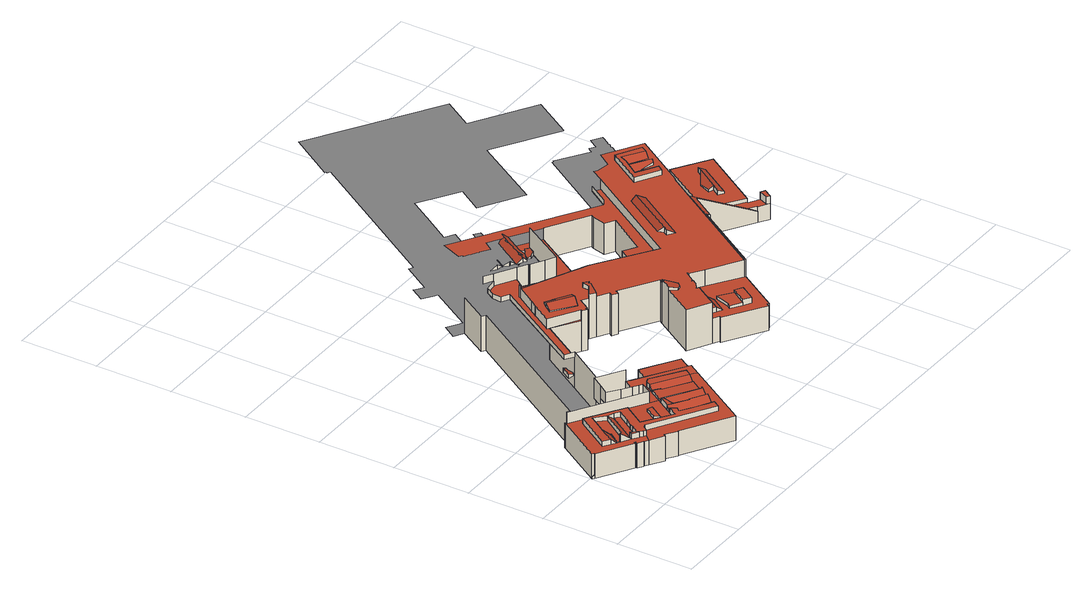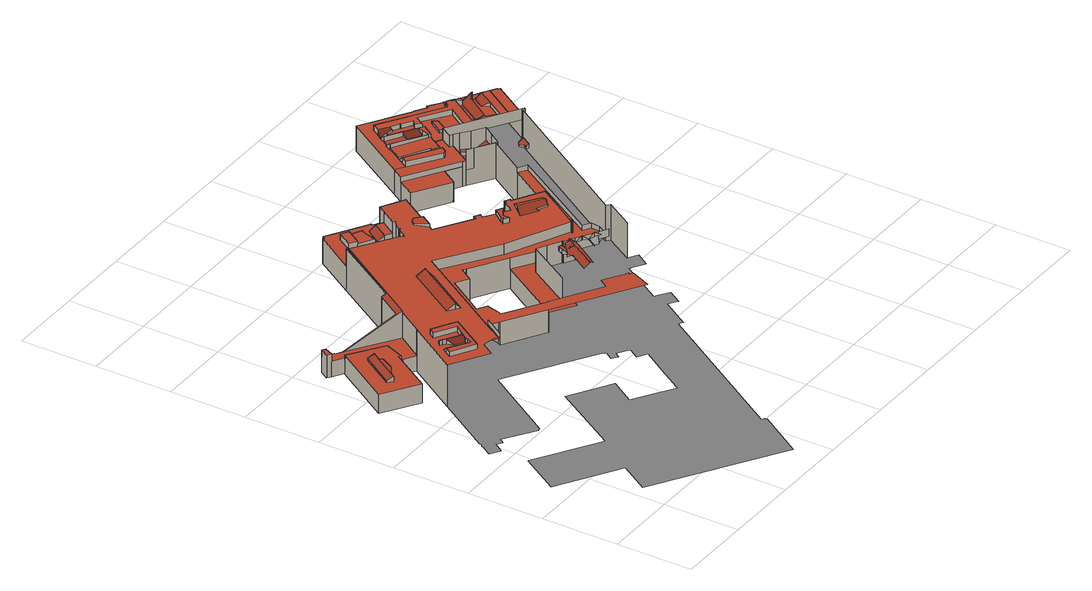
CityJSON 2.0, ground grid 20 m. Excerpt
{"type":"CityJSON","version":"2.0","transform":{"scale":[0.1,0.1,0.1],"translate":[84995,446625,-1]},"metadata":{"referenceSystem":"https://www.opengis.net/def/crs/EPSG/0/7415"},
"CityObjects":{
"building1":{"type":"Building","attributes":{"b3_bag_bag_overlap":0,"b3_dak_type":"slanted","b3_extrusie":0,"b3_h_dak_50p":8.03,"b3_h_dak_70p":9.38,"b3_h_dak_max":13.8,"b3_h_dak_min":2.58,"b3_h_maaiveld":-0.438,"b3_is_glas_dak":false,"b3_kas_warenhuis":false,"b3_mutatie_AHN3_AHN4":false,"b3_mutatie_AHN4_AHN5":false,"b3_n_vlakken":297,"b3_opp_buitenmuur":9043.54,"b3_opp_dak_plat":7492.33,"b3_opp_dak_schuin":1228.19,"b3_opp_grond":7164.59,"b3_opp_scheidingsmuur":14.23,"b3_rmse_lod12":2.58,"b3_rmse_lod13":1.39,"b3_rmse_lod22":0.704,"b3_succes":true,"b3_t_run":11580,"b3_val3dity_lod12":"[]","b3_val3dity_lod13":"[]","b3_val3dity_lod22":"[102]","b3_volume_lod12":66311.2,"b3_volume_lod13":62783.71,"b3_volume_lod22":58242.16,"geconstateerd":false,"oorspronkelijkbouwjaar":1928,"rf_force_lod11":false,"status":"Pand in gebruik"},"children":["building1-1"]},
"building1-1":{"type":"BuildingPart","parents":["building1"],"geometry":[{"type":"MultiSurface","lod":"2.2","boundaries":[[[0,1,2,3]],[[3,2,4,5]],[[6,0,3,5]],[[7,0,6,8]],[[8,6,5,9]],[[9,5,4,10,11]],[[12,13,1,0,7]],[[14,15,16,17]],[[17,16,18]],[[19,18,20,21]],[[21,20,22,23]],[[24,23,22,25,26]],[[11,10,27,28]],[[26,25,29]],[[30,31,23,24]],[[17,18,32,33,34]],[[35,36,37,38]],[[39,32,18,19]],[[28,27,36,35]],[[38,37,40,41]],[[42,43,15,14]],[[41,40,44,45]],[[45,44,46,47]],[[48,34,33]],[[47,46,49,50,51]],[[32,39,33]],[[52,53,54,29,55]],[[19,21,23,31,56,57,48,33,39]],[[55,29,58,59]],[[60,61,53,52]],[[59,58,62,63]],[[51,50,64,65]],[[63,62,66,67]],[[50,49,68,69]],[[34,48,57,70]],[[67,66,65,71]],[[72,73,61,60]],[[20,18,16,15,43,74,75,76,77,78,79,80,81,82,83,84,12,7,8,9,11,28,35,38,41,45,47,51,65,66,62,58,29,25,22],[85,86,87,88]],[[84,89,13,12]],[[30,24,26,29,54,90,91,92]],[[83,93,89,84]],[[94,83,82,95]],[[71,65,64,96,97]],[[98,99,93,83,94]],[[92,56,31,30]],[[100,101,73,72]],[[69,68,102,103]],[[104,105,101,100]],[[106,90,54,53]],[[97,96,107,108]],[[109,106,53,61,73,101,105,110]],[[111,110,105,104]],[[70,57,56,92]],[[103,102,112,113]],[[91,114,92]],[[113,112,115,116]],[[117,118,111,104,100,72,60,52,55,59,63,67,71,97,108,119,120,121,122,123,124,125,126,127,128,129,130,42,14,17,34,70,92,114]],[[114,91,90,106,117]],[[118,109,110,111]],[[130,74,43,42]],[[117,106,109,118]],[[129,75,74,130]],[[128,76,75,129]],[[95,82,81,131]],[[132,88,87,133]],[[108,107,134,119]],[[135,85,88,132]],[[116,115,136,137]],[[138,135,132,133]],[[133,87,86,138]],[[127,139,77,76,128]],[[138,86,85,135]],[[125,140,141,126]],[[126,141,142,139,127]],[[124,143,140,125]],[[144,145,78,77,139]],[[146,147,142,141]],[[148,149,150,151]],[[152,153,154,149,148]],[[123,155,143,124]],[[122,156,155,123]],[[157,158,145,144]],[[149,154,159,160,150]],[[161,162,163,146,141,140,143,155,156,164]],[[158,157,165]],[[121,164,156,122]],[[154,153,159]],[[166,167,165]],[[168,169,79,78,145]],[[163,170,147,146]],[[160,171,172,173,150]],[[168,145,158,165,167,174]],[[171,160,159]],[[167,166,175,174]],[[176,177,153,152]],[[178,161,164,121]],[[177,179,171,159,153]],[[151,150,173,180,181]],[[182,183,184,185,186,187,157,144,139,142,147,170]],[[174,188,169,168]],[[80,189,190,81]],[[187,191,192,193,166,165,157]],[[179,194,172,171]],[[193,195,175,166]],[[131,81,190,196,197]],[[198,162,161,178]],[[199,200,201,202]],[[203,80,79,169]],[[204,205,206,134,107,96,64,50,69,103,113,116,137,207,208,209,210,211,212,213,214,215,216,217,218,184]],[[219,220,221,222,177,176]],[[177,222,194,179]],[[223,224,200,199]],[[119,134,206,120]],[[162,182,170,163]],[[186,191,187]],[[225,198,178,121,120,205]],[[191,226,192]],[[221,227,180,173,172,194,222]],[[202,201,228,229]],[[230,193,192]],[[197,196,220,219]],[[225,183,182,162,198]],[[231,232,195,193,230]],[[233,234,223,199,202,229]],[[120,206,205]],[[229,228,235,233]],[[236,237,238,189,80,203]],[[185,239,226,191,186]],[[234,240,224,223]],[[233,235,240,234]],[[226,239,241,231,230,192]],[[204,225,205]],[[183,225,204,184]],[[242,243,188,174]],[[241,244,232,231]],[[174,175,195,232,244,245,246,247,248,242]],[[249,250,99,98]],[[218,239,185,184]],[[251,227,221,220]],[[252,253,238,237]],[[254,255,237,236]],[[181,180,227,251,256]],[[236,203,169,188,243,257,258,259,260,261,254]],[[256,251,262,263,264]],[[239,218,217,244,241]],[[261,265,255,254]],[[266,267,253,252]],[[244,217,216,245]],[[245,216,215,246]],[[246,215,214,258,247]],[[268,269,267,266]],[[248,257,243,242]],[[247,258,257,248]],[[220,196,190,189,238,253,267,269,209,208,207,270,271,272,251]],[[272,273,274,262,251]],[[252,237,255,265,275,211,276]],[[271,277,273,272]],[[264,263,278,279,280]],[[258,214,213,259]],[[260,212,275,265,261]],[[281,268,266,252,276]],[[137,136,282,207]],[[283,284,274,273]],[[259,213,212,260]],[[281,209,269,268]],[[280,279,285,286]],[[275,212,211]],[[210,276,211]],[[270,287,277,271]],[[276,210,209,281]],[[288,289,290,284,283]],[[291,292,293,288,283,273,277,287]],[[293,294,289,288]],[[295,296,290,289]],[[295,289,294,297]],[[292,297,294,293]],[[297,298,296,295]],[[279,278,299,300]],[[207,282,301,287,270]],[[291,302,298,297,292]],[[287,301,302,291]],[[286,285,303,304]],[[305,306,250,249]],[[307,308,309,310]],[[311,312,306,305]],[[300,299,313,314]],[[310,309,315,316]],[[317,318,319,320]],[[321,322,308,307]],[[320,319,323,324]],[[325,326,322,321]],[[327,328,318,317]],[[316,315,314,329]],[[329,314,313,330,331]],[[332,317,320,324]],[[331,330,333,334]],[[334,333,335,336]],[[337,338,328,327]],[[317,332,339,340,337,327]],[[338,337,340]],[[324,323,341,332]],[[336,335,342,343]],[[344,345,326,325]],[[346,347,348,349]],[[304,303,347,346]],[[349,348,350,351]],[[332,341,339]],[[343,342,352,353]],[[354,344,355,356]],[[357,358,345,344,354]],[[356,359,357,354]],[[356,355,360,361,359]],[[359,361,358,357]],[[362,353,352,363,364,365]],[[351,350,366,367]],[[368,369,353,362]],[[370,371,372,373]],[[364,363,374,375]],[[365,364,376,377]],[[375,374,378,379]],[[367,366,380,372]],[[379,378,381,382]],[[383,384,368,362,365,377,385]],[[384,386,369,368]],[[387,388,389,390,391]],[[382,381,392,393]],[[377,376,394,385]],[[383,395,386,384]],[[385,394,395,383]],[[396,397,388,387]],[[373,372,380,398,399]],[[400,401,402]],[[401,400,403]],[[403,400,404]],[[405,406,407,398]],[[390,389,408,409]],[[410,411,360,355]],[[391,390,412,413,414]],[[415,416,404]],[[417,418,416,415]],[[409,408,419,420]],[[421,422,406,405]],[[423,424,417]],[[424,423,425,426]],[[426,425,427]],[[428,429,418,417]],[[399,398,407,430,431]],[[393,392,432,433]],[[413,412,434,435,436]],[[437,396,438,439]],[[440,441,442,443,430,407,406,422]],[[431,430,443,444]],[[444,443,442,445]],[[446,447,448]],[[435,434,449]],[[414,413,450,451]],[[439,438,452,453]],[[454,455,456,397,396,437]],[[447,446,457,458]],[[453,459,454,437,439]],[[422,460,461,440]],[[413,436,462,450]],[[458,457,463,464]],[[465,466,467]],[[453,452,468,459]],[[436,435,462]],[[445,442,441,469]],[[420,419,470,471]],[[464,463,472,473]],[[474,462,435,449,475]],[[459,468,455,454]],[[451,450,476,477,478]],[[440,461,479,441]],[[473,472,480]],[[433,432,456,455]],[[481,482,483,484]],[[485,486,460,422,421]],[[487,488,489,490]],[[478,477,491,492]],[[493,480,494,495]],[[496,497,488,487]],[[498,499,480,493]],[[488,497,489]],[[490,489,497,496]],[[462,500,476,450]],[[484,483,501,502]],[[495,494,503,504]],[[469,441,479,505,506]],[[507,508,448,447,458,487,490,509,510,511,512,513,514,515,516,517,518,465,467]],[[495,504,519,520,498,493]],[[500,462,474]],[[521,522,482,481]],[[300,314,315,309,308,322,326,345,358,361,360,411,523,524,525,526,527,528,529,530,531,532,533,534,535,536,537,538,539,540,541,542,543,544,545,546,547,548,549,550,551,552,553,554,485,421,405,398,380,366,350,348,347,303,285,279]],[[492,491,555,556]],[[555,491,477,476,500,474,475,449,434,412,390,409,420,471,557,558,559,560,561,562,563,564,565],[522,566,567,568,501,483,482]],[[569,521,481,484,502]],[[520,570,571,499,498]],[[556,555,565,572]],[[572,565,564,573]],[[504,503,574,519]],[[575,502,501,568,576]],[[386,395,394,376,364,375,379,382,393,433,455,468,452,438,396,387,391,414,451,478,492,556,572,573,577,578,579,580,581,582,583,584,585,586,587,588,589,590,410,355,344,325,321,307,310,316,329,331,334,336,343,353,369],[339,341,323,319,318,328,338,340],[591,592,593,594,595,596,597],[598,599,600,601,602,603,604,605,606,607,608,609,610,611,612,613,614,615]],[[464,473,480,499,571,616,617,618,619,620,513,512,509,490,496,487,458]],[[519,574,570,520]],[[571,570,616]],[[621,617,616]],[[471,470,622,557]],[[623,569,502,575]],[[573,564,563,577]],[[557,622,624,558]],[[569,566,522,521]],[[576,625,623,575]],[[577,563,562,578]],[[576,568,567,625]],[[554,626,627,486,485]],[[578,562,561,579]],[[625,567,566,569,623]],[[590,523,411,410]],[[506,505,628,629]],[[630,631,632,633,634,635,628,505,479,461,460,486,636]],[[558,624,637,559]],[[553,638,626,554]],[[579,561,560,580]],[[552,639,638,553]],[[486,627,640,636]],[[551,641,639,552]],[[642,643,644,645,646,647,648,649,650,651,652,653,654,655,656,657,658,659,660,661,662,663,664,665,666,667,668,669,670,671,672,673,674,675,676,677,678,679,680,681,682,683,684,685,686,687,688,689,690,691,692,693,694,695,696,697,698,699,700,637,624,622,470,419,408,389,388,397,456,432,392,381,378,374,363,352,342,335,333,330,313,299,278,263,262,274,284,290,296,298,302,301,282,136,115,112,102,68,49,46,44,40,37,36,27,10,4,2,1,13,89,93,99,250,306,312,701,702,703,704,705,706,707,708,709,710,711,712,713,714,715,716,717,718,719,720,721,722,723,724,725,726,727,728,729,730,731,732],[733,734,735,640,627,626,638,639,641,736,737,738,739]],[[740,580,560,559,741]],[[550,736,641,551]],[[742,597,596]],[[743,591,597,742]],[[591,743,592]],[[741,559,637,700,744]],[[549,737,736,550]],[[545,734,733,546]],[[745,581,580,740]],[[742,596,595,746,743]],[[547,739,738,548]],[[548,738,737,549]],[[593,592,743,746]],[[589,524,523,590]],[[546,733,739,547]],[[744,700,699,747]],[[746,594,593]],[[594,746,595]],[[748,749,745,740,741,744,747,750,751]],[[747,699,698,750]],[[752,526,525,753]],[[754,581,745,749]],[[581,754,755,582]],[[756,603,602,757]],[[758,600,599,759]],[[750,698,697,751]],[[760,761,762,763]],[[582,755,764,583]],[[765,604,603,756]],[[766,601,600,758]],[[759,599,767]],[[768,769,761,760]],[[770,686,685,764]],[[757,602,601,766]],[[610,771,767]],[[772,767,773]],[[771,610,609,774]],[[758,759,767,771,774,775,776,777,778,765,756,757,766]],[[769,687,686,770]],[[763,762,779,780]],[[774,609,608,775]],[[781,611,610,767,772,773]],[[782,688,687,769,768]],[[783,784,785,779,762,761,769,770,764,755,754,749,786,787,788,789]],[[598,790,791,792,781,773,767,599]],[[775,608,776]],[[615,790,598]],[[781,612,611]],[[748,786,749]],[[792,613,612,781]],[[786,748,751,787]],[[790,615,614,791]],[[791,614,613,792]],[[777,776,608,607]],[[787,751,697,696,788]],[[785,692,691,779]],[[793,794,795,796]],[[782,768,760,763,780,797,798],[799,800,801,802,803,804,805,795,794]],[[806,783,789,807]],[[808,799,794,793]],[[583,764,685,684,809,584]],[[796,795,805,810]],[[811,800,799,808]],[[788,696,695,789]],[[784,693,692,785]],[[778,605,604,765]],[[812,784,783,806]],[[813,801,800,811]],[[807,814,812,806]],[[606,777,607]],[[807,789,695,694,814]],[[798,689,688,782]],[[814,694,693,784,812]],[[777,606,605,778]],[[811,808,815,813]],[[808,793,796,810,816,817,815]],[[815,802,801,813]],[[810,805,804,816]],[[780,779,691,690,797]],[[817,803,802,815]],[[816,804,803,817]],[[797,690,689,798]]],"semantics":{"surfaces":[{"type":"WallSurface","on_footprint_edge":true},{"type":"RoofSurface","b3_azimut":302.07,"b3_h_dak_50p":0.187,"b3_h_dak_70p":0.187,"b3_h_dak_max":6.21,"b3_h_dak_min":0.187,"b3_hellingshoek":30.37},{"type":"WallSurface","on_footprint_edge":false},{"type":"RoofSurface","b3_azimut":123.05,"b3_h_dak_50p":7.04,"b3_h_dak_70p":7.35,"b3_h_dak_max":7.81,"b3_h_dak_min":6.45,"b3_hellingshoek":37.95},{"type":"RoofSurface","b3_azimut":133.24,"b3_h_dak_50p":6.51,"b3_h_dak_70p":6.56,"b3_h_dak_max":8.34,"b3_h_dak_min":6.42,"b3_hellingshoek":2.16},{"type":"RoofSurface","b3_azimut":333.81,"b3_h_dak_50p":6.23,"b3_h_dak_70p":6.24,"b3_h_dak_max":9.17,"b3_h_dak_min":6.19,"b3_hellingshoek":0.153},{"type":"RoofSurface","b3_azimut":122.48,"b3_h_dak_50p":7.11,"b3_h_dak_70p":7.46,"b3_h_dak_max":8.34,"b3_h_dak_min":6.33,"b3_hellingshoek":37.22},{"type":"RoofSurface","b3_azimut":133.24,"b3_h_dak_50p":6.35,"b3_h_dak_70p":6.41,"b3_h_dak_max":7.61,"b3_h_dak_min":6.29,"b3_hellingshoek":2.16},{"type":"RoofSurface","b3_azimut":326.97,"b3_h_dak_50p":7.61,"b3_h_dak_70p":7.63,"b3_h_dak_max":7.81,"b3_h_dak_min":7.59,"b3_hellingshoek":0.12},{"type":"RoofSurface","b3_azimut":332.69,"b3_h_dak_50p":6.87,"b3_h_dak_70p":6.87,"b3_h_dak_max":6.88,"b3_h_dak_min":6.86,"b3_hellingshoek":0.344},{"type":"RoofSurface","b3_azimut":122.41,"b3_h_dak_50p":5.14,"b3_h_dak_70p":5.61,"b3_h_dak_max":9.16,"b3_h_dak_min":3.7,"b3_hellingshoek":34.74},{"type":"RoofSurface","b3_azimut":122.98,"b3_h_dak_50p":6.45,"b3_h_dak_70p":6.46,"b3_h_dak_max":7.65,"b3_h_dak_min":6.42,"b3_hellingshoek":0.422},{"type":"RoofSurface","b3_azimut":326.95,"b3_h_dak_50p":7.63,"b3_h_dak_70p":7.63,"b3_h_dak_max":7.8,"b3_h_dak_min":7.63,"b3_hellingshoek":0.12},{"type":"RoofSurface","b3_azimut":331.29,"b3_h_dak_50p":4.6,"b3_h_dak_70p":4.66,"b3_h_dak_max":9.17,"b3_h_dak_min":4.42,"b3_hellingshoek":5.05},{"type":"RoofSurface","b3_azimut":212.8,"b3_h_dak_50p":7.14,"b3_h_dak_70p":7.52,"b3_h_dak_max":8.07,"b3_h_dak_min":6.03,"b3_hellingshoek":40.6},{"type":"RoofSurface","b3_azimut":32.45,"b3_h_dak_50p":6.79,"b3_h_dak_70p":7.11,"b3_h_dak_max":7.99,"b3_h_dak_min":6.14,"b3_hellingshoek":50.38},{"type":"RoofSurface","b3_azimut":332.02,"b3_h_dak_50p":6.23,"b3_h_dak_70p":6.26,"b3_h_dak_max":7.86,"b3_h_dak_min":6.11,"b3_hellingshoek":0.618},{"type":"RoofSurface","b3_azimut":31.56,"b3_h_dak_50p":6.7,"b3_h_dak_70p":6.98,"b3_h_dak_max":7.65,"b3_h_dak_min":6.26,"b3_hellingshoek":50.65},{"type":"RoofSurface","b3_azimut":236.2,"b3_h_dak_50p":3.77,"b3_h_dak_70p":3.77,"b3_h_dak_max":9.17,"b3_h_dak_min":3.76,"b3_hellingshoek":0.0969},{"type":"RoofSurface","b3_azimut":122.53,"b3_h_dak_50p":10.03,"b3_h_dak_70p":10.15,"b3_h_dak_max":10.41,"b3_h_dak_min":9.59,"b3_hellingshoek":24.24},{"type":"RoofSurface","b3_azimut":29.83,"b3_h_dak_50p":6.43,"b3_h_dak_70p":6.44,"b3_h_dak_max":8.07,"b3_h_dak_min":6.4,"b3_hellingshoek":2.18},{"type":"RoofSurface","b3_azimut":212.9,"b3_h_dak_50p":7.1,"b3_h_dak_70p":7.41,"b3_h_dak_max":7.9,"b3_h_dak_min":6.14,"b3_hellingshoek":38.6},{"type":"RoofSurface","b3_azimut":173.94,"b3_h_dak_50p":6.75,"b3_h_dak_70p":6.78,"b3_h_dak_max":7.9,"b3_h_dak_min":6.62,"b3_hellingshoek":1.49},{"type":"RoofSurface","b3_azimut":245.64,"b3_h_dak_50p":6.18,"b3_h_dak_70p":6.2,"b3_h_dak_max":9.17,"b3_h_dak_min":6.12,"b3_hellingshoek":0.363},{"type":"RoofSurface","b3_azimut":212.59,"b3_h_dak_50p":7,"b3_h_dak_70p":7.36,"b3_h_dak_max":7.96,"b3_h_dak_min":6.25,"b3_hellingshoek":44},{"type":"RoofSurface","b3_azimut":326.89,"b3_h_dak_50p":7.63,"b3_h_dak_70p":7.64,"b3_h_dak_max":7.96,"b3_h_dak_min":7.62,"b3_hellingshoek":0.12},{"type":"RoofSurface","b3_azimut":290.15,"b3_h_dak_50p":4.91,"b3_h_dak_70p":4.92,"b3_h_dak_max":6.22,"b3_h_dak_min":4.88,"b3_hellingshoek":0.198},{"type":"RoofSurface","b3_azimut":30.1,"b3_h_dak_50p":0.265,"b3_h_dak_70p":0.295,"b3_h_dak_max":0.296,"b3_h_dak_min":0.264,"b3_hellingshoek":13.18},{"type":"RoofSurface","b3_azimut":212.51,"b3_h_dak_50p":11.28,"b3_h_dak_70p":11.52,"b3_h_dak_max":11.88,"b3_h_dak_min":10.64,"b3_hellingshoek":24.79},{"type":"RoofSurface","b3_azimut":32.8,"b3_h_dak_50p":11.09,"b3_h_dak_70p":11.3,"b3_h_dak_max":11.88,"b3_h_dak_min":10.53,"b3_hellingshoek":26.4},{"type":"RoofSurface","b3_azimut":171.62,"b3_h_dak_50p":11.1,"b3_h_dak_70p":11.1,"b3_h_dak_max":11.1,"b3_h_dak_min":11.1,"b3_hellingshoek":0.0917},{"type":"RoofSurface","b3_azimut":182.15,"b3_h_dak_50p":11.66,"b3_h_dak_70p":11.75,"b3_h_dak_max":11.87,"b3_h_dak_min":11.54,"b3_hellingshoek":4.56},{"type":"RoofSurface","b3_azimut":10.62,"b3_h_dak_50p":5.35,"b3_h_dak_70p":5.35,"b3_h_dak_max":11.11,"b3_h_dak_min":5.32,"b3_hellingshoek":0.481},{"type":"RoofSurface","b3_azimut":133.54,"b3_h_dak_50p":11.25,"b3_h_dak_70p":11.34,"b3_h_dak_max":11.46,"b3_h_dak_min":11.04,"b3_hellingshoek":6.91},{"type":"RoofSurface","b3_azimut":326.96,"b3_h_dak_50p":7.65,"b3_h_dak_70p":7.65,"b3_h_dak_max":10.61,"b3_h_dak_min":7.65,"b3_hellingshoek":0.12},{"type":"RoofSurface","b3_azimut":123.87,"b3_h_dak_50p":6.98,"b3_h_dak_70p":7.32,"b3_h_dak_max":7.87,"b3_h_dak_min":6.31,"b3_hellingshoek":38.59},{"type":"RoofSurface","b3_azimut":302.66,"b3_h_dak_50p":11.58,"b3_h_dak_70p":11.58,"b3_h_dak_max":11.89,"b3_h_dak_min":11.58,"b3_hellingshoek":47.83},{"type":"RoofSurface","b3_azimut":302.4,"b3_h_dak_50p":11.62,"b3_h_dak_70p":11.88,"b3_h_dak_max":12.5,"b3_h_dak_min":11.06,"b3_hellingshoek":37.06},{"type":"RoofSurface","b3_azimut":302.06,"b3_h_dak_50p":11.63,"b3_h_dak_70p":11.79,"b3_h_dak_max":12.19,"b3_h_dak_min":11.19,"b3_hellingshoek":30.37},{"type":"RoofSurface","b3_azimut":57.89,"b3_h_dak_50p":7.88,"b3_h_dak_70p":7.89,"b3_h_dak_max":11.13,"b3_h_dak_min":7.86,"b3_hellingshoek":0.0464},{"type":"RoofSurface","b3_azimut":122.98,"b3_h_dak_50p":6.25,"b3_h_dak_70p":6.28,"b3_h_dak_max":10.67,"b3_h_dak_min":6.19,"b3_hellingshoek":0.422},{"type":"RoofSurface","b3_azimut":165.72,"b3_h_dak_50p":7.07,"b3_h_dak_70p":7.11,"b3_h_dak_max":7.67,"b3_h_dak_min":6.93,"b3_hellingshoek":2.5},{"type":"RoofSurface","b3_azimut":273.47,"b3_h_dak_50p":10.66,"b3_h_dak_70p":10.71,"b3_h_dak_max":12.33,"b3_h_dak_min":10.5,"b3_hellingshoek":0.217},{"type":"RoofSurface","b3_azimut":122.63,"b3_h_dak_50p":11.78,"b3_h_dak_70p":12.06,"b3_h_dak_max":12.5,"b3_h_dak_min":10.87,"b3_hellingshoek":35.75},{"type":"RoofSurface","b3_azimut":326.97,"b3_h_dak_50p":7.67,"b3_h_dak_70p":7.67,"b3_h_dak_max":7.67,"b3_h_dak_min":7.66,"b3_hellingshoek":0.12},{"type":"RoofSurface","b3_azimut":290.15,"b3_h_dak_50p":4.93,"b3_h_dak_70p":4.94,"b3_h_dak_max":11.12,"b3_h_dak_min":4.91,"b3_hellingshoek":0.198},{"type":"GroundSurface"},{"type":"RoofSurface","b3_azimut":122.5,"b3_h_dak_50p":11.46,"b3_h_dak_70p":11.76,"b3_h_dak_max":12.26,"b3_h_dak_min":10.67,"b3_hellingshoek":31.41},{"type":"RoofSurface","b3_azimut":302.44,"b3_h_dak_50p":11.25,"b3_h_dak_70p":11.59,"b3_h_dak_max":12.26,"b3_h_dak_min":10.66,"b3_hellingshoek":47.58},{"type":"RoofSurface","b3_azimut":122.65,"b3_h_dak_50p":10.86,"b3_h_dak_70p":10.99,"b3_h_dak_max":11.19,"b3_h_dak_min":2.88,"b3_hellingshoek":26.57},{"type":"RoofSurface","b3_azimut":118.6,"b3_h_dak_50p":12.04,"b3_h_dak_70p":12.04,"b3_h_dak_max":12.33,"b3_h_dak_min":12.03,"b3_hellingshoek":0.13},{"type":"RoofSurface","b3_azimut":33.09,"b3_h_dak_50p":11.19,"b3_h_dak_70p":11.59,"b3_h_dak_max":12.29,"b3_h_dak_min":10.73,"b3_hellingshoek":46.27},{"type":"RoofSurface","b3_azimut":27.63,"b3_h_dak_50p":3.72,"b3_h_dak_70p":3.74,"b3_h_dak_max":10.79,"b3_h_dak_min":3.58,"b3_hellingshoek":1.05},{"type":"RoofSurface","b3_azimut":212.38,"b3_h_dak_50p":11.72,"b3_h_dak_70p":11.99,"b3_h_dak_max":12.32,"b3_h_dak_min":10.86,"b3_hellingshoek":40.94},{"type":"RoofSurface","b3_azimut":212.47,"b3_h_dak_50p":11.61,"b3_h_dak_70p":11.88,"b3_h_dak_max":12.33,"b3_h_dak_min":10.82,"b3_hellingshoek":41.81},{"type":"RoofSurface","b3_azimut":64.94,"b3_h_dak_50p":4.72,"b3_h_dak_70p":4.73,"b3_h_dak_max":6.13,"b3_h_dak_min":4.68,"b3_hellingshoek":0.19},{"type":"RoofSurface","b3_azimut":182.26,"b3_h_dak_50p":5.73,"b3_h_dak_70p":5.73,"b3_h_dak_max":5.75,"b3_h_dak_min":5.69,"b3_hellingshoek":1.23},{"type":"RoofSurface","b3_azimut":302.72,"b3_h_dak_50p":5.58,"b3_h_dak_70p":5.73,"b3_h_dak_max":6.12,"b3_h_dak_min":5.01,"b3_hellingshoek":27.7},{"type":"RoofSurface","b3_azimut":122.64,"b3_h_dak_50p":5.62,"b3_h_dak_70p":5.82,"b3_h_dak_max":6.13,"b3_h_dak_min":5.1,"b3_hellingshoek":26.57}],"values":[0,0,1,2,2,0,0,2,2,2,2,2,0,2,2,3,0,2,0,0,2,0,0,2,0,2,2,4,2,2,2,2,2,0,2,2,2,5,0,6,0,2,2,0,2,2,0,2,2,2,7,2,2,0,2,0,8,2,2,2,2,2,2,2,2,2,2,0,9,2,2,2,2,2,2,2,2,2,2,2,2,2,10,11,2,2,2,2,2,2,2,12,2,2,2,2,13,2,14,2,2,15,2,2,2,2,2,2,16,2,2,2,2,2,2,17,2,18,2,2,2,2,2,19,2,2,2,2,2,2,20,2,2,2,2,21,0,2,2,2,2,2,22,0,2,2,2,2,2,2,2,2,2,23,0,24,2,0,2,2,25,0,0,2,2,2,2,2,2,2,0,26,2,0,27,2,0,0,0,0,0,2,0,2,0,0,2,2,2,2,2,2,2,0,28,0,0,2,29,2,2,0,2,2,2,2,2,0,2,2,30,2,2,0,2,2,2,0,2,0,2,0,31,2,0,0,2,2,2,0,2,2,2,2,2,0,2,2,2,2,0,2,2,2,2,2,2,0,2,2,32,2,2,2,2,2,2,0,2,33,2,34,2,2,2,2,2,0,2,35,2,2,2,2,0,2,2,2,2,2,2,2,36,2,2,2,2,2,37,38,2,2,39,2,40,41,2,2,2,2,2,42,43,2,2,2,0,2,2,0,2,44,2,2,0,2,2,2,2,45,0,0,2,0,0,0,46,2,0,2,2,2,0,0,0,2,47,0,0,48,2,0,0,2,2,49,0,2,2,2,2,2,0,2,2,2,2,2,2,0,2,2,2,2,50,0,2,2,51,0,52,53,2,2,2,2,2,2,2,2,54,0,0,2,55,2,2,0,2,2,0,0,2,2,2,56,2,0,0,0,2,57,58,2,2,0,2,2,0]}}]}
},
"vertices":[
[4,198,11],[4,198,6],[3,196,6],[3,196,11],[8,193,6],[8,193,14],[9,195,14],[4,198,72],[9,195,72],[8,193,72],[94,138,6],[94,138,72],[79,316,72],[79,316,6],[43,194,86],[43,194,72],[60,183,72],[60,183,86],[75,174,72],[75,174,74],[80,171,72],[80,171,74],[81,171,72],[81,171,74],[81,171,94],[82,169,72],[82,169,93],[97,143,6],[97,143,72],[105,155,72],[95,177,88],[95,177,74],[94,203,72],[92,206,75],[85,222,86],[101,141,72],[101,141,6],[97,135,6],[97,135,72],[94,203,75],[111,126,6],[111,126,72],[101,284,86],[101,284,72],[112,127,6],[112,127,72],[112,126,6],[112,126,72],[85,222,75],[122,120,6],[122,120,71],[122,120,72],[110,163,86],[110,163,73],[110,163,72],[105,155,86],[139,242,74],[114,266,76],[121,145,72],[121,145,86],[120,151,86],[120,151,73],[122,148,72],[122,148,86],[136,135,71],[136,135,72],[129,139,72],[129,139,86],[157,97,6],[157,97,72],[114,266,86],[136,135,86],[133,170,86],[133,170,73],[195,223,72],[157,166,72],[229,117,73],[244,141,73],[251,152,72],[269,180,72],[277,191,72],[256,204,72],[83,314,72],[85,317,72],[81,319,72],[223,188,72],[236,183,72],[212,146,72],[205,159,72],[81,319,6],[157,236,72],[140,240,85],[139,242,86],[85,317,6],[85,317,101],[83,314,101],[145,146,71],[145,146,86],[91,313,101],[91,313,6],[137,179,86],[137,179,73],[161,103,6],[161,103,72],[138,179,86],[138,179,73],[157,236,74],[153,150,71],[153,150,86],[169,226,73],[149,195,73],[149,195,86],[190,84,6],[190,84,72],[140,240,86],[191,85,6],[191,85,72],[157,236,86],[169,226,86],[309,52,87],[320,69,87],[294,86,86],[272,99,86],[271,100,86],[269,101,86],[245,117,86],[253,127,86],[244,141,86],[229,117,86],[157,166,86],[195,223,86],[256,204,102],[205,159,79],[212,146,79],[309,52,73],[223,188,79],[314,8,6],[314,8,73],[236,183,79],[244,141,76],[245,117,75],[253,127,75],[253,127,70],[269,101,74],[251,152,87],[251,152,86],[255,129,75],[255,129,73],[201,285,102],[201,285,69],[217,309,69],[217,309,102],[230,264,102],[230,264,55],[230,264,45],[271,100,74],[272,99,74],[265,143,87],[265,143,86],[229,287,54],[229,294,56],[294,92,74],[308,87,74],[304,98,74],[294,86,74],[265,144,86],[268,156,73],[268,156,86],[269,180,86],[269,180,78],[304,98,73],[229,294,53],[229,294,48],[217,309,48],[273,177,86],[268,156,70],[253,247,102],[253,247,58],[294,92,80],[261,255,57],[237,340,48],[237,340,102],[308,87,66],[327,80,70],[329,82,73],[338,98,88],[298,123,88],[298,122,87],[273,177,78],[277,191,71],[256,204,71],[298,123,86],[299,134,74],[300,136,73],[261,255,48],[300,136,70],[274,232,71],[274,232,102],[308,87,77],[205,388,113],[205,388,102],[219,385,102],[219,385,107],[277,191,78],[327,80,73],[327,79,73],[320,69,73],[422,179,72],[414,185,72],[399,195,72],[389,179,72],[381,166,72],[380,164,72],[365,141,72],[357,125,72],[350,111,72],[347,112,72],[346,110,72],[338,98,72],[266,238,102],[266,238,71],[266,238,48],[253,247,48],[221,412,113],[221,412,102],[327,80,72],[298,123,75],[304,298,48],[228,392,102],[228,392,105],[300,136,74],[300,139,74],[300,139,73],[226,403,109],[230,411,109],[226,403,102],[296,221,79],[296,221,72],[296,221,71],[338,98,75],[230,411,102],[346,110,74],[355,125,86],[355,125,76],[346,110,73],[347,112,74],[350,111,75],[357,125,87],[356,126,87],[331,690,101],[331,690,6],[304,298,72],[304,233,86],[304,233,72],[313,209,78],[313,209,72],[304,298,102],[356,126,76],[357,125,76],[365,141,76],[380,164,77],[311,207,78],[304,298,6],[243,338,6],[243,338,102],[311,207,69],[311,245,86],[311,245,72],[321,249,86],[321,249,72],[441,209,72],[311,292,72],[312,293,72],[312,293,59],[312,293,6],[380,164,69],[389,179,86],[311,292,59],[306,436,6],[306,436,89],[306,436,102],[399,195,86],[422,179,6],[351,269,59],[351,269,6],[284,450,89],[284,450,102],[441,209,59],[377,310,59],[377,310,13],[377,310,6],[469,253,59],[379,310,59],[378,309,59],[378,309,13],[378,311,13],[378,311,6],[379,310,13],[379,310,6],[377,548,6],[377,548,89],[441,209,6],[469,253,6],[433,691,89],[433,691,102],[322,697,101],[322,697,6],[406,605,115],[406,605,89],[373,553,89],[373,553,115],[367,770,101],[367,770,6],[443,506,6],[443,506,89],[448,509,89],[448,509,115],[415,581,127],[415,581,115],[402,564,115],[402,564,117],[405,605,115],[405,605,89],[457,524,115],[457,524,116],[417,622,115],[417,622,89],[425,593,120],[425,593,115],[443,506,115],[457,497,6],[457,497,115],[474,543,127],[459,503,6],[459,503,115],[462,501,6],[462,501,115],[450,578,119],[450,578,115],[491,561,115],[451,587,115],[474,543,115],[481,531,6],[481,531,115],[450,673,115],[450,673,89],[413,703,102],[413,703,89],[415,725,89],[415,725,102],[428,747,89],[428,747,102],[498,520,6],[498,520,115],[450,673,121],[452,672,115],[452,672,121],[453,679,121],[453,679,89],[455,678,121],[452,672,89],[455,678,89],[498,520,126],[514,510,6],[514,510,115],[514,510,125],[460,751,89],[460,751,102],[527,538,127],[527,538,116],[439,766,121],[439,766,102],[461,753,102],[461,753,121],[542,492,6],[542,492,116],[538,540,116],[538,540,127],[536,483,6],[536,483,116],[461,753,89],[551,474,6],[551,474,116],[542,547,128],[529,556,129],[536,544,128],[529,556,116],[574,307,116],[574,307,6],[632,273,6],[632,273,73],[632,273,116],[556,483,6],[556,483,116],[536,544,116],[542,547,116],[624,385,116],[624,385,6],[512,722,89],[512,722,121],[482,756,121],[482,756,132],[468,764,121],[482,756,133],[498,752,121],[493,697,89],[493,697,63],[512,722,63],[648,263,6],[648,263,73],[613,596,116],[613,596,89],[643,291,73],[643,291,86],[643,291,116],[499,752,121],[499,752,120],[500,753,121],[500,753,120],[646,260,6],[646,260,73],[555,657,89],[555,657,64],[510,740,121],[510,740,132],[511,740,121],[511,740,132],[524,733,121],[515,777,121],[515,777,120],[537,707,63],[537,707,121],[649,424,6],[649,424,116],[660,281,73],[660,281,86],[660,281,87],[624,385,124],[636,367,116],[636,367,121],[561,668,64],[572,686,63],[540,705,63],[537,704,63],[537,704,121],[540,705,121],[537,722,121],[537,722,133],[524,730,121],[675,272,73],[670,333,86],[670,333,116],[645,369,116],[645,369,120],[643,415,124],[643,415,116],[643,415,6],[540,726,121],[540,726,133],[655,379,120],[555,657,59],[561,668,59],[688,322,86],[546,718,121],[546,718,125],[537,750,121],[537,750,120],[535,749,121],[655,379,116],[572,686,121],[748,195,6],[748,195,72],[553,723,121],[553,723,123],[702,312,73],[675,273,73],[670,333,73],[665,337,73],[665,337,116],[572,686,59],[556,721,121],[695,272,80],[695,272,73],[689,263,73],[689,263,80],[618,616,89],[618,616,59],[548,740,133],[548,740,101],[553,746,101],[553,746,133],[680,348,73],[680,348,116],[556,721,122],[563,716,121],[563,716,127],[559,737,125],[559,737,112],[561,729,122],[561,729,121],[688,322,73],[718,246,72],[718,246,79],[575,719,121],[575,719,132],[598,671,59],[598,671,121],[525,732,121],[524,731,121],[577,785,133],[576,788,130],[582,799,130],[583,795,133],[589,804,133],[584,812,126],[576,812,121],[566,796,121],[564,792,122],[563,791,121],[583,733,132],[580,745,127],[707,309,82],[707,309,73],[762,494,89],[936,766,89],[919,778,89],[884,726,89],[546,939,89],[523,886,89],[532,881,89],[529,877,89],[533,875,89],[536,873,89],[537,873,89],[545,868,89],[546,867,89],[557,860,89],[563,856,89],[564,856,89],[578,847,89],[588,841,89],[604,865,89],[667,826,89],[727,788,89],[728,787,89],[729,788,89],[831,724,89],[826,716,89],[818,682,89],[842,667,89],[776,565,89],[743,586,89],[721,552,89],[712,557,89],[711,557,89],[688,360,73],[688,360,116],[752,202,72],[756,199,72],[824,306,72],[821,308,72],[739,362,73],[707,383,73],[708,392,73],[689,363,73],[684,362,73],[743,285,72],[762,273,72],[737,234,72],[743,285,80],[580,745,121],[580,745,115],[684,362,116],[689,363,116],[583,733,121],[718,246,87],[737,234,87],[708,392,116],[707,383,116],[739,362,116],[821,308,117],[980,556,117],[1024,624,117],[1026,623,117],[1115,762,118],[1021,820,117],[996,785,117],[963,791,117],[955,797,117],[936,766,117],[762,494,116],[823,524,117],[817,538,117],[894,658,117],[904,651,117],[923,639,117],[835,501,117],[816,513,117],[1015,710,117],[995,722,117],[983,705,117],[1035,674,117],[1025,659,117],[964,694,117],[1021,783,117],[1082,748,118],[1073,733,118],[1065,721,118],[1015,752,117],[1013,747,117],[1011,745,117],[1034,730,117],[1040,712,117],[1047,707,117],[1053,703,117],[1049,697,117],[577,755,121],[577,757,122],[610,809,122],[598,816,133],[597,816,133],[577,757,121],[752,202,6],[743,285,87],[756,199,6],[762,273,87],[711,557,6],[618,616,6],[670,788,59],[670,788,121],[667,826,59],[656,811,59],[646,804,59],[649,802,59],[646,798,59],[650,801,59],[727,788,59],[824,306,6],[712,557,6],[721,552,6],[727,788,6],[743,586,6],[1046,1143,6],[935,965,6],[829,1032,6],[870,1096,6],[832,1120,6],[769,1161,6],[765,1155,6],[735,1108,6],[734,1106,6],[684,1028,6],[708,1013,6],[690,985,6],[692,983,6],[721,965,6],[729,978,6],[745,968,6],[734,950,6],[731,946,6],[735,944,6],[733,940,6],[939,809,6],[956,799,6],[959,797,6],[1083,991,6],[1087,989,6],[1089,992,6],[1169,939,6],[1174,947,6],[1177,951,6],[1192,942,6],[1195,947,6],[1208,967,6],[1233,950,6],[1220,929,6],[1219,929,6],[1218,928,6],[1217,925,6],[1216,919,6],[1215,918,6],[1213,919,6],[1208,911,6],[1210,910,6],[1115,762,6],[1026,623,6],[1054,605,6],[1058,602,6],[1064,598,6],[1133,706,6],[1223,647,6],[1124,493,6],[1122,491,6],[1150,474,6],[1161,467,6],[1147,445,6],[1146,444,6],[1119,461,6],[989,545,6],[946,478,6],[937,484,6],[366,770,6],[342,785,6],[364,820,6],[390,804,6],[402,796,6],[472,908,6],[471,908,6],[460,915,6],[436,931,6],[458,967,6],[470,959,6],[482,951,6],[528,1023,6],[528,1024,6],[529,1023,6],[539,1017,6],[779,1393,6],[772,1397,6],[774,1401,6],[771,1403,6],[847,1522,6],[1166,1320,6],[1117,1243,6],[1119,1242,6],[1275,1143,6],[1210,1041,6],[1209,1042,6],[1208,1040,6],[1057,1136,6],[1058,1137,6],[1050,1142,6],[1047,1143,6],[831,724,6],[729,788,6],[728,787,6],[776,565,6],[842,667,6],[818,682,6],[826,716,6],[821,308,120],[824,306,118],[816,513,131],[823,524,131],[937,484,119],[980,556,120],[904,651,131],[946,478,113],[1120,463,36],[1101,476,48],[989,545,113],[1119,461,36],[884,726,102],[919,778,102],[980,556,47],[1024,624,46],[964,694,130],[1025,659,130],[983,705,130],[995,722,130],[1040,557,57],[1040,557,47],[1037,553,47],[1037,553,57],[1026,623,46],[1021,783,130],[1035,674,130],[1004,735,130],[1058,602,57],[1058,602,46],[1054,605,46],[1011,745,130],[1004,735,131],[1037,713,130],[1013,747,130],[1015,752,130],[1021,766,130],[1073,733,130],[1082,748,130],[1124,493,47],[1124,493,57],[1040,712,130],[1064,598,57],[1139,451,48],[1150,474,47],[1122,491,47],[1120,463,48],[1119,461,48],[1146,444,48],[1147,445,48],[1049,697,124],[1053,703,130],[1047,707,130],[1100,557,70],[1100,557,57],[1114,548,57],[1114,548,62],[1223,647,57],[1133,706,57],[1113,576,57],[1100,581,57],[1114,611,57],[1151,635,57],[1158,646,57],[1171,635,57],[1115,549,57],[1139,451,67],[1147,445,67],[1113,576,70],[1115,762,61],[1115,549,62],[1100,581,63],[1150,474,67],[1114,611,60],[1161,467,67],[1151,635,70],[1171,635,61],[1158,646,70]
]}
